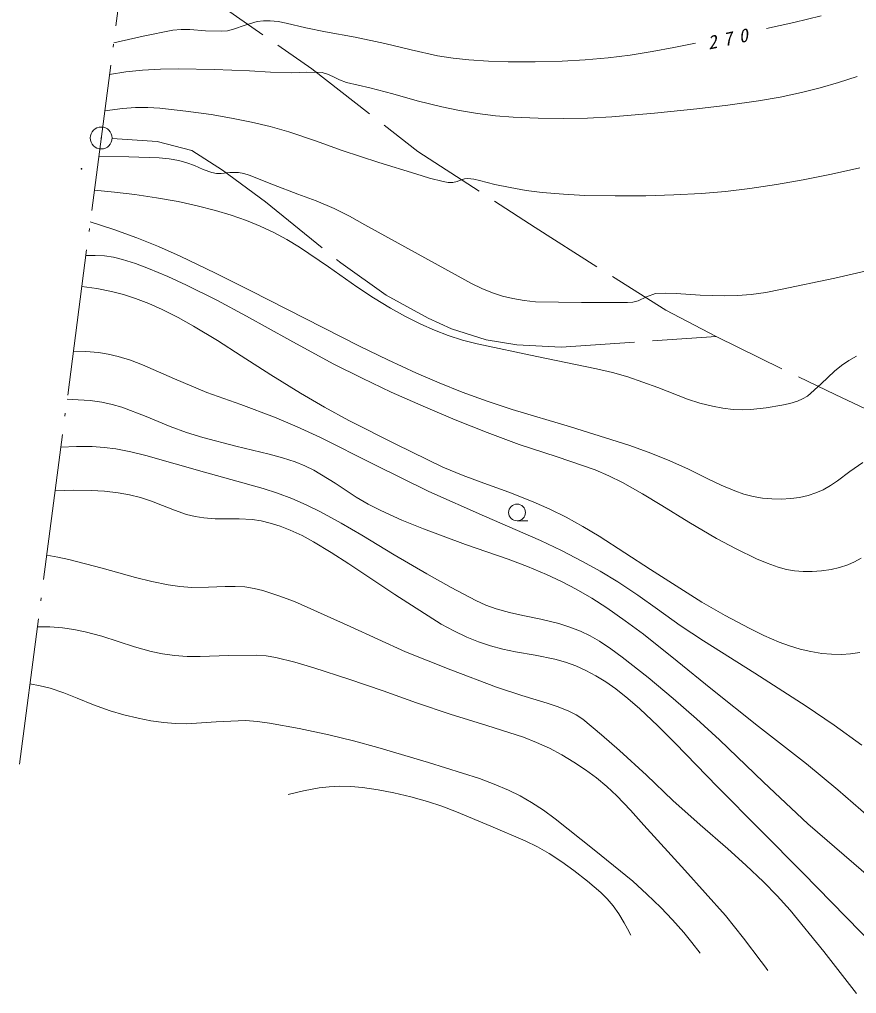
# Model space of a CAD drawing. Units: millimetres, scale not verified. Extents: x 60658 to 700658, y 3130 to 363130.
# Drawn here: x 258031 to 326634, y 222618 to 302433 of the extents above; entities that cross this region are included whole.
import ezdxf

# ---------------------------------------------------------------- set-up
doc = ezdxf.new("R2010")
doc.units = ezdxf.units.MM
doc.header["$LTSCALE"] = 1000
doc.linetypes.add('DASHED', pattern=[7.5, 6, -1.5])
doc.linetypes.add('LONG_DASHED_DOTTED', pattern=[15.25, 12, -1.5, 0.25, -1.5])
doc.layers.add('S-SUV', color=7, linetype='Continuous', lineweight=13)
doc.styles.add('ＭＳ ゴシック', font='')
doc.styles.get('ＭＳ ゴシック').set_extended_font_data('MS Gothic')

msp = doc.modelspace()

# ---------------------------------------------------------------- linework, layer by layer
at = {"layer": 'S-SUV', "linetype": 'LONG_DASHED_DOTTED'}
msp.add_line((258031, 241418), (269771, 331296), dxfattribs=at)
at = {"layer": 'S-SUV', "linetype": 'DASHED'}
for p, q in [((266899, 308887), (282004, 298388)), ((282004, 298388), (290673, 291615)), ((265631, 292670), (269320, 292448)), ((269320, 292448), (272164, 291703)), ((272164, 291703), (274670, 290077)), ((290673, 291615), (300291, 285384)), ((274670, 290077), (278193, 287504)), ((278193, 287504), (284356, 282491)), ((300291, 285384), (310993, 278611)), ((284356, 282491), (288081, 279850)), ((288081, 279850), (291536, 277953)), ((310993, 278611), (315125, 276443)), ((291536, 277953), (293432, 277073)), ((293432, 277073), (296277, 276192)), ((296277, 276192), (298783, 275786)), ((302441, 275583), (315125, 276443)), ((315125, 276443), (324878, 271702)), ((298783, 275786), (302441, 275583)), ((324878, 271702), (338205, 265423))]:
    msp.add_line(p, q, dxfattribs=at)
at = {"layer": 'S-SUV'}
for p, q in [((321491, 302182), (323729, 302739)), ((275578, 301628), (276535, 301973)), ((276535, 301973), (277514, 302262)), ((277514, 302262), (278038, 302326)), ((278038, 302326), (278574, 302331)), ((278574, 302331), (279226, 302260)), ((279226, 302260), (279883, 302127)), ((279883, 302127), (281489, 301739)), ((281489, 301739), (283100, 301411)), ((319247, 301686), (321491, 302182)), ((265751, 300517), (268168, 301063)), ((268168, 301063), (270600, 301551)), ((270600, 301551), (271287, 301605)), ((271287, 301605), (271992, 301599)), ((271992, 301599), (273280, 301501)), ((273280, 301501), (274561, 301465)), ((274561, 301465), (275070, 301516)), ((275070, 301516), (275578, 301628)), ((283100, 301411), (285533, 300974)), ((285533, 300974), (287962, 300476)), ((287962, 300476), (290123, 299938)), ((309875, 299809), (311654, 300138)), ((311654, 300138), (313440, 300492)), ((290123, 299938), (292295, 299460)), ((292295, 299460), (293566, 299258)), ((306267, 299281), (308070, 299514)), ((308070, 299514), (309875, 299809)), ((293566, 299258), (294856, 299115)), ((294856, 299115), (296463, 299005)), ((296463, 299005), (298086, 298955)), ((298086, 298955), (300302, 298952)), ((300302, 298952), (302513, 299009)), ((302513, 299009), (304388, 299115)), ((304388, 299115), (306267, 299281)), ((265414, 297937), (266755, 298140)), ((266755, 298140), (268104, 298284)), ((268104, 298284), (269589, 298363)), ((269589, 298363), (271078, 298382)), ((271078, 298382), (273988, 298330)), ((273988, 298330), (276894, 298217)), ((276894, 298217), (278603, 298104)), ((278603, 298104), (280319, 298051)), ((280319, 298051), (281592, 298103)), ((281592, 298103), (282849, 298093)), ((282849, 298093), (283288, 297958)), ((283288, 297958), (283716, 297764)), ((283716, 297764), (284269, 297493)), ((325152, 297259), (326697, 297774)), ((284269, 297493), (284840, 297281)), ((284840, 297281), (286734, 296836)), ((323645, 296820), (325152, 297259)), ((286734, 296836), (288624, 296329)), ((288624, 296329), (290625, 295774)), ((320372, 296069), (322123, 296439)), ((322123, 296439), (323645, 296820)), ((290625, 295774), (292644, 295276)), ((313544, 295116), (316075, 295407)), ((316075, 295407), (318609, 295758)), ((318609, 295758), (320372, 296069)), ((265229, 294973), (265022, 294939)), ((265427, 295004), (265229, 294973)), ((266485, 295141), (265427, 295004)), ((267535, 295216), (266485, 295141)), ((268540, 295221), (267535, 295216)), ((269546, 295166), (268540, 295221)), ((271658, 294931), (269546, 295166)), ((273748, 294639), (271658, 294931)), ((275401, 294360), (273748, 294639)), ((292644, 295276), (294101, 294970)), ((294101, 294970), (295578, 294721)), ((295578, 294721), (297036, 294549)), ((297036, 294549), (298502, 294437)), ((306588, 294449), (310064, 294752)), ((310064, 294752), (313544, 295116)), ((277038, 294023), (275401, 294360)), ((278574, 293653), (277038, 294023)), ((298502, 294437), (300542, 294351)), ((300542, 294351), (302593, 294326)), ((302593, 294326), (304592, 294357)), ((304592, 294357), (306588, 294449)), ((280094, 293225), (278574, 293653)), ((282291, 292484), (280094, 293225)), ((284469, 291686), (282291, 292484)), ((287485, 290704), (284469, 291686)), ((264535, 291211), (267000, 291188)), ((267000, 291188), (269489, 291105)), ((269489, 291105), (270296, 291017)), ((270296, 291017), (271102, 290868)), ((271102, 290868), (271741, 290693)), ((271741, 290693), (272367, 290458)), ((290526, 289778), (287485, 290704)), ((272367, 290458), (273076, 290141)), ((273076, 290141), (273800, 289884)), ((273800, 289884), (274174, 289819)), ((274174, 289819), (274555, 289814)), ((274555, 289814), (275263, 289884)), ((275263, 289884), (275971, 289893)), ((275971, 289893), (276409, 289820)), ((276409, 289820), (276847, 289685)), ((291634, 289440), (290526, 289778)), ((324597, 289752), (322272, 289286)), ((326908, 290277), (324597, 289752)), ((276847, 289685), (278841, 288870)), ((292769, 289156), (291634, 289440)), ((293172, 289087), (292769, 289156)), ((293559, 289080), (293172, 289087)), ((293903, 289161), (293559, 289080)), ((294235, 289305), (293903, 289161)), ((294507, 289388), (294235, 289305)), ((294788, 289410), (294507, 289388)), ((295256, 289349), (294788, 289410)), ((295721, 289227), (295256, 289349)), ((296995, 288912), (295721, 289227)), ((322272, 289286), (320085, 288903)), ((265832, 288290), (264175, 288452)), ((267486, 288095), (265832, 288290)), ((278841, 288870), (280838, 288118)), ((298246, 288665), (296995, 288912)), ((299550, 288431), (298246, 288665)), ((300859, 288257), (299550, 288431)), ((302614, 288107), (300859, 288257)), ((313926, 288170), (311652, 288052)), ((315906, 288345), (313926, 288170)), ((317881, 288579), (315906, 288345)), ((320085, 288903), (317881, 288579)), ((269274, 287831), (267486, 288095)), ((271046, 287508), (269274, 287831)), ((272584, 287175), (271046, 287508)), ((280838, 288118), (282347, 287559)), ((282347, 287559), (283830, 286944)), ((304359, 288018), (302614, 288107)), ((306864, 287976), (304359, 288018)), ((309373, 287993), (306864, 287976)), ((311652, 288052), (309373, 287993)), ((274109, 286783), (272584, 287175)), ((275384, 286396), (274109, 286783)), ((283830, 286944), (285085, 286309)), ((263836, 285863), (265756, 285234)), ((276629, 285956), (275384, 286396)), ((277767, 285490), (276629, 285956)), ((285085, 286309), (286324, 285614)), ((265756, 285234), (267654, 284548)), ((278882, 284968), (277767, 285490)), ((279951, 284401), (278882, 284968)), ((286324, 285614), (290695, 283213)), ((267654, 284548), (269432, 283828)), ((280990, 283782), (279951, 284401)), ((269432, 283828), (271188, 283051)), ((283355, 282177), (280990, 283782)), ((263474, 283089), (264239, 283105)), ((264239, 283105), (264999, 283061)), ((264999, 283061), (265737, 282947)), ((265737, 282947), (266477, 282771)), ((266477, 282771), (267553, 282431)), ((271188, 283051), (274104, 281658)), ((290695, 283213), (295066, 280793)), ((267553, 282431), (268619, 282031)), ((268619, 282031), (270187, 281373)), ((285690, 280521), (283355, 282177)), ((324846, 281246), (329263, 282247)), ((270187, 281373), (271725, 280662)), ((274104, 281658), (276993, 280211)), ((320406, 280301), (324846, 281246)), ((263143, 280553), (264360, 280384)), ((264360, 280384), (265565, 280155)), ((265565, 280155), (266560, 279897)), ((271725, 280662), (274197, 279420)), ((276993, 280211), (281436, 277943)), ((287049, 279621), (285690, 280521)), ((295066, 280793), (295920, 280382)), ((295920, 280382), (296797, 280028)), ((319198, 280070), (320406, 280301)), ((266560, 279897), (267541, 279580)), ((267541, 279580), (268646, 279155)), ((274197, 279420), (276646, 278121)), ((288431, 278778), (287049, 279621)), ((296797, 280028), (297616, 279767)), ((297616, 279767), (298454, 279563)), ((298454, 279563), (299383, 279401)), ((299383, 279401), (300320, 279299)), ((308309, 279282), (308743, 279376)), ((308743, 279376), (309434, 279709)), ((309434, 279709), (310150, 279986)), ((310150, 279986), (311004, 280014)), ((311004, 280014), (311865, 279982)), ((311865, 279982), (313816, 279854)), ((313816, 279854), (315776, 279785)), ((315776, 279785), (316883, 279812)), ((316883, 279812), (317994, 279900)), ((317994, 279900), (319198, 280070)), ((268646, 279155), (269738, 278670)), ((269738, 278670), (271038, 278019)), ((289672, 278089), (288431, 278778)), ((300320, 279299), (304088, 279242)), ((304088, 279242), (307859, 279246)), ((307859, 279246), (308309, 279282)), ((271038, 278019), (272306, 277316)), ((276646, 278121), (280177, 276144)), ((281436, 277943), (285894, 275674)), ((290934, 277457), (289672, 278089)), ((272306, 277316), (274272, 276126)), ((292033, 276973), (290934, 277457)), ((293154, 276546), (292033, 276973)), ((294343, 276164), (293154, 276546)), ((295540, 275844), (294343, 276164)), ((274272, 276126), (276206, 274884)), ((280177, 276144), (283737, 274220)), ((285894, 275674), (288211, 274535)), ((300433, 274811), (295540, 275844)), ((262451, 275258), (263479, 275232)), ((263479, 275232), (264500, 275145)), ((264500, 275145), (265313, 275012)), ((265313, 275012), (266128, 274817)), ((266128, 274817), (267120, 274507)), ((276206, 274884), (278627, 273315)), ((305317, 273806), (300433, 274811)), ((326635, 274832), (326006, 274484)), ((267120, 274507), (268105, 274137)), ((268105, 274137), (270742, 272976)), ((283737, 274220), (286107, 273036)), ((288211, 274535), (290562, 273446)), ((306622, 273507), (305317, 273806)), ((325401, 274068), (324832, 273604)), ((326006, 274484), (325401, 274068)), ((270742, 272976), (273398, 271873)), ((278627, 273315), (281076, 271800)), ((286107, 273036), (288503, 271905)), ((290562, 273446), (292425, 272646)), ((307900, 273152), (306622, 273507)), ((310344, 272272), (307900, 273152)), ((324832, 273604), (323748, 272573)), ((292425, 272646), (294320, 271898)), ((312784, 271329), (310344, 272272)), ((323748, 272573), (322612, 271578)), ((273398, 271873), (276168, 270893)), ((281076, 271800), (283026, 270663)), ((288503, 271905), (291111, 270734)), ((294320, 271898), (296358, 271159)), ((322612, 271578), (322216, 271335)), ((262398, 271297), (261935, 271307)), ((262849, 271279), (262398, 271297)), ((263833, 271203), (262849, 271279)), ((264794, 271069), (263833, 271203)), ((265615, 270895), (264794, 271069)), ((266423, 270663), (265615, 270895)), ((268409, 269903), (266423, 270663)), ((276168, 270893), (278927, 269853)), ((283026, 270663), (285014, 269575)), ((291111, 270734), (293741, 269619)), ((296358, 271159), (298417, 270477)), ((313798, 271003), (312784, 271329)), ((314819, 270739), (313798, 271003)), ((315674, 270575), (314819, 270739)), ((316536, 270471), (315674, 270575)), ((319233, 270615), (317963, 270467)), ((320505, 270825), (319233, 270615)), ((321163, 270958), (320505, 270825)), ((321794, 271147), (321163, 270958)), ((322216, 271335), (321794, 271147)), ((270387, 269082), (268409, 269903)), ((278927, 269853), (280797, 269061)), ((298417, 270477), (303200, 269043)), ((317252, 270439), (316536, 270471)), ((317963, 270467), (317252, 270439)), ((271715, 268600), (270387, 269082)), ((280797, 269061), (282651, 268210)), ((285014, 269575), (288865, 267629)), ((293741, 269619), (296349, 268582)), ((303200, 269043), (307970, 267556)), ((273058, 268176), (271715, 268600)), ((282651, 268210), (287100, 265957)), ((296349, 268582), (298981, 267601)), ((261424, 267393), (262704, 267444)), ((262704, 267444), (263979, 267435)), ((263979, 267435), (264962, 267368)), ((275771, 267464), (273058, 268176)), ((278492, 266811), (275771, 267464)), ((288865, 267629), (292741, 265738)), ((298981, 267601), (302113, 266591)), ((307970, 267556), (309566, 266982)), ((264962, 267368), (265940, 267242)), ((265940, 267242), (267168, 267009)), ((267168, 267009), (268388, 266717)), ((268388, 266717), (273185, 265339)), ((279576, 266522), (278492, 266811)), ((302113, 266591), (305219, 265526)), ((309566, 266982), (311151, 266347)), ((280639, 266176), (279576, 266522)), ((281412, 265861), (280639, 266176)), ((282149, 265496), (281412, 265861)), ((287100, 265957), (291581, 263750)), ((311151, 266347), (312805, 265600)), ((326088, 265405), (327141, 266131)), ((273185, 265339), (277997, 263988)), ((283894, 264428), (282149, 265496)), ((292741, 265738), (294402, 265059)), ((294402, 265059), (296097, 264432)), ((305219, 265526), (306345, 265034)), ((306345, 265034), (307456, 264481)), ((312805, 265600), (314441, 264794)), ((325084, 264640), (326088, 265405)), ((285616, 263303), (283894, 264428)), ((296097, 264432), (298127, 263694)), ((307456, 264481), (309083, 263573)), ((314441, 264794), (315533, 264272)), ((315533, 264272), (316657, 263802)), ((323897, 263895), (324501, 264239)), ((324501, 264239), (325084, 264640)), ((260956, 263811), (262424, 263855)), ((262424, 263855), (263903, 263839)), ((263903, 263839), (265013, 263772)), ((265013, 263772), (266128, 263644)), ((266128, 263644), (267046, 263483)), ((267046, 263483), (267958, 263261)), ((277997, 263988), (279186, 263614)), ((279186, 263614), (280355, 263183)), ((291581, 263750), (296147, 261743)), ((298127, 263694), (300135, 262901)), ((309083, 263573), (310685, 262610)), ((316657, 263802), (317398, 263549)), ((317398, 263549), (318161, 263353)), ((321951, 263275), (322660, 263435)), ((322660, 263435), (323291, 263638)), ((323291, 263638), (323897, 263895)), ((267958, 263261), (268860, 262969)), ((268860, 262969), (269751, 262617)), ((269751, 262617), (270724, 262223)), ((280355, 263183), (281537, 262670)), ((281537, 262670), (282695, 262101)), ((286620, 262721), (285616, 263303)), ((287644, 262198), (286620, 262721)), ((300135, 262901), (301496, 262297)), ((310685, 262610), (312898, 261230)), ((318161, 263353), (318920, 263219)), ((318920, 263219), (319699, 263143)), ((319699, 263143), (320464, 263129)), ((320464, 263129), (321240, 263175)), ((321240, 263175), (321951, 263275)), ((270724, 262223), (271725, 261883)), ((271725, 261883), (272433, 261706)), ((282695, 262101), (284409, 261165)), ((289377, 261419), (287644, 262198)), ((301496, 262297), (302831, 261639)), ((272433, 261706), (273154, 261587)), ((273154, 261587), (274059, 261518)), ((274059, 261518), (274969, 261509)), ((274969, 261509), (276030, 261511)), ((276030, 261511), (277095, 261452)), ((277095, 261452), (277834, 261341)), ((277834, 261341), (278565, 261170)), ((278565, 261170), (279398, 260907)), ((284409, 261165), (286089, 260179)), ((291134, 260696), (289377, 261419)), ((296147, 261743), (300724, 259735)), ((298812, 261352), (299707, 261352)), ((302831, 261639), (304200, 260895)), ((312898, 261230), (315149, 259898)), ((279398, 260907), (280213, 260587)), ((280213, 260587), (281188, 260138)), ((294597, 259422), (291134, 260696)), ((304200, 260895), (305549, 260093)), ((281188, 260138), (282132, 259638)), ((282132, 259638), (283586, 258758)), ((286089, 260179), (288740, 258563)), ((298077, 258205), (294597, 259422)), ((300724, 259735), (302456, 258912)), ((305549, 260093), (309738, 257373)), ((315149, 259898), (316776, 259048)), ((283586, 258758), (285019, 257819)), ((302456, 258912), (304170, 258030)), ((316776, 259048), (318442, 258245)), ((261169, 258370), (260269, 258550)), ((262066, 258178), (261169, 258370)), ((264810, 257476), (262066, 258178)), ((285019, 257819), (288785, 255326)), ((288740, 258563), (291424, 256998)), ((299657, 257610), (298077, 258205)), ((304170, 258030), (305628, 257215)), ((318442, 258245), (319317, 257870)), ((319317, 257870), (320220, 257548)), ((325922, 257758), (326479, 258000)), ((326479, 258000), (327007, 258296)), ((267543, 256716), (264810, 257476)), ((301214, 256958), (299657, 257610)), ((305628, 257215), (307065, 256343)), ((309738, 257373), (313958, 254698)), ((320220, 257548), (320885, 257367)), ((320885, 257367), (321562, 257246)), ((321562, 257246), (322268, 257187)), ((322268, 257187), (322991, 257187)), ((322991, 257187), (323776, 257251)), ((323776, 257251), (324557, 257374)), ((324557, 257374), (325245, 257536)), ((325245, 257536), (325922, 257758)), ((268883, 256384), (267543, 256716)), ((270227, 256112), (268883, 256384)), ((291424, 256998), (293406, 255882)), ((302452, 256378), (301214, 256958)), ((303665, 255743), (302452, 256378)), ((307065, 256343), (308706, 255255)), ((271187, 255975), (270227, 256112)), ((272152, 255897), (271187, 255975)), ((273523, 255904), (272152, 255897)), ((274895, 255971), (273523, 255904)), ((275712, 255981), (274895, 255971)), ((276514, 255932), (275712, 255981)), ((277260, 255813), (276514, 255932)), ((277989, 255636), (277260, 255813)), ((279300, 255209), (277989, 255636)), ((293406, 255882), (295427, 254814)), ((304935, 255003), (303665, 255743)), ((280576, 254730), (279300, 255209)), ((285136, 252695), (280576, 254730)), ((288785, 255326), (292593, 252878)), ((295427, 254814), (296257, 254452)), ((306166, 254215), (304935, 255003)), ((308706, 255255), (310320, 254111)), ((313958, 254698), (315873, 253604)), ((296257, 254452), (297108, 254148)), ((297108, 254148), (298188, 253847)), ((298188, 253847), (299299, 253600)), ((307686, 253159), (306166, 254215)), ((310320, 254111), (312186, 252788)), ((299299, 253600), (300772, 253297)), ((300772, 253297), (302233, 252934)), ((309162, 252060), (307686, 253159)), ((315873, 253604), (317831, 252554)), ((259501, 252670), (260531, 252660)), ((260531, 252660), (261564, 252589)), ((261564, 252589), (262490, 252455)), ((262490, 252455), (263409, 252261)), ((263409, 252261), (264774, 251887)), ((289665, 250616), (285136, 252695)), ((292593, 252878), (293634, 252324)), ((293634, 252324), (294704, 251821)), ((302233, 252934), (303129, 252646)), ((303129, 252646), (304012, 252298)), ((304012, 252298), (304804, 251920)), ((312186, 252788), (314085, 251515)), ((317831, 252554), (319039, 251960)), ((264774, 251887), (266133, 251452)), ((266133, 251452), (267468, 251021)), ((294704, 251821), (295663, 251438)), ((295663, 251438), (296642, 251111)), ((304804, 251920), (305567, 251490)), ((305567, 251490), (306511, 250868)), ((311945, 249859), (309162, 252060)), ((314085, 251515), (318304, 248862)), ((319039, 251960), (320283, 251416)), ((267468, 251021), (268812, 250650)), ((268812, 250650), (269765, 250455)), ((296642, 251111), (297658, 250842)), ((297658, 250842), (298696, 250630)), ((298696, 250630), (300302, 250357)), ((306511, 250868), (307432, 250189)), ((320283, 251416), (321146, 251095)), ((321146, 251095), (322025, 250833)), ((322025, 250833), (322891, 250634)), ((322891, 250634), (323781, 250491)), ((269765, 250455), (270740, 250318)), ((270740, 250318), (271786, 250241)), ((271786, 250241), (272849, 250224)), ((272849, 250224), (275161, 250321)), ((275161, 250321), (277456, 250356)), ((277456, 250356), (278247, 250285)), ((278247, 250285), (279031, 250155)), ((279031, 250155), (280602, 249758)), ((293386, 249138), (289665, 250616)), ((300302, 250357), (301908, 250022)), ((301908, 250022), (302774, 249768)), ((307432, 250189), (309548, 248512)), ((314690, 247610), (311945, 249859)), ((323781, 250491), (324583, 250417)), ((324583, 250417), (325399, 250403)), ((325399, 250403), (326154, 250446)), ((326154, 250446), (326910, 250550)), ((280602, 249758), (282169, 249300)), ((282169, 249300), (285014, 248390)), ((297130, 247715), (293386, 249138)), ((302774, 249768), (303621, 249456)), ((303621, 249456), (304454, 249085)), ((304454, 249085), (305268, 248656)), ((285014, 248390), (287846, 247422)), ((305268, 248656), (306094, 248149)), ((309548, 248512), (311615, 246797)), ((318304, 248862), (322512, 246172)), ((258889, 247987), (259718, 247839)), ((259718, 247839), (260543, 247629)), ((260543, 247629), (261655, 247254)), ((299196, 247036), (297130, 247715)), ((306094, 248149), (306896, 247586)), ((306896, 247586), (307903, 246791)), ((318607, 244508), (314690, 247610)), ((261655, 247254), (262762, 246816)), ((262762, 246816), (264102, 246276)), ((287846, 247422), (290580, 246431)), ((301277, 246417), (299196, 247036)), ((307903, 246791), (308881, 245942)), ((311615, 246797), (313530, 245120)), ((264102, 246276), (265459, 245793)), ((290580, 246431), (293334, 245496)), ((302183, 246111), (301277, 246417)), ((303056, 245754), (302183, 246111)), ((308881, 245942), (310350, 244566)), ((322512, 246172), (324807, 244596)), ((265459, 245793), (266597, 245455)), ((266597, 245455), (267760, 245172)), ((267760, 245172), (268800, 244963)), ((293334, 245496), (296343, 244590)), ((303651, 245451), (303056, 245754)), ((304214, 245096), (303651, 245451)), ((305732, 243828), (304214, 245096)), ((313530, 245120), (315411, 243392)), ((268800, 244963), (269850, 244813)), ((269850, 244813), (270796, 244736)), ((270796, 244736), (271745, 244719)), ((271745, 244719), (274151, 244878)), ((274151, 244878), (276551, 244978)), ((276551, 244978), (277545, 244911)), ((277545, 244911), (278536, 244784)), ((278536, 244784), (280962, 244323)), ((280962, 244323), (283379, 243803)), ((296343, 244590), (299338, 243625)), ((310350, 244566), (311780, 243143)), ((322544, 241450), (318607, 244508)), ((324807, 244596), (327076, 242964)), ((283379, 243803), (285399, 243315)), ((299338, 243625), (300407, 243199)), ((307206, 242518), (305732, 243828)), ((285399, 243315), (287403, 242770)), ((287403, 242770), (291567, 241535)), ((300407, 243199), (301464, 242712)), ((301464, 242712), (302478, 242179)), ((311780, 243143), (315250, 239563)), ((315411, 243392), (319005, 239941)), ((302478, 242179), (303472, 241589)), ((309415, 240498), (307206, 242518)), ((291567, 241535), (295723, 240240)), ((303472, 241589), (304416, 240958)), ((325105, 239310), (322544, 241450)), ((304416, 240958), (305325, 240280)), ((305325, 240280), (306170, 239574)), ((311579, 238438), (309415, 240498)), ((281305, 239220), (282580, 239467)), ((282580, 239467), (283400, 239564)), ((283400, 239564), (284226, 239601)), ((284226, 239601), (285184, 239577)), ((285184, 239577), (286144, 239492)), ((286144, 239492), (287430, 239304)), ((295723, 240240), (296932, 239784)), ((296932, 239784), (298118, 239273)), ((306170, 239574), (306980, 238819)), ((315250, 239563), (318757, 236011)), ((319005, 239941), (322646, 236521)), ((280045, 238916), (281305, 239220)), ((287430, 239304), (288713, 239056)), ((288713, 239056), (290097, 238729)), ((290097, 238729), (291463, 238346)), ((298118, 239273), (299067, 238804)), ((299067, 238804), (299994, 238278)), ((306980, 238819), (308116, 237641)), ((327629, 237122), (325105, 239310)), ((291463, 238346), (292660, 237957)), ((292660, 237957), (293838, 237512)), ((299994, 238278), (300976, 237632)), ((313816, 236429), (311579, 238438)), ((293838, 237512), (296675, 236342)), ((300976, 237632), (301925, 236935)), ((308116, 237641), (309211, 236419)), ((296675, 236342), (299489, 235117)), ((301925, 236935), (305126, 234397)), ((309211, 236419), (312570, 232729)), ((316088, 234470), (313816, 236429)), ((322646, 236521), (326413, 233260)), ((318757, 236011), (322270, 232474)), ((299489, 235117), (300482, 234627)), ((300482, 234627), (301445, 234085)), ((301445, 234085), (302472, 233417)), ((305126, 234397), (308289, 231812)), ((317572, 233142), (316088, 234470)), ((302472, 233417), (303468, 232698)), ((319008, 231778), (317572, 233142)), ((326413, 233260), (330206, 230014)), ((303468, 232698), (304597, 231814)), ((312570, 232729), (315892, 229005)), ((322270, 232474), (325771, 228908)), ((304597, 231814), (305689, 230885)), ((308289, 231812), (309459, 230767)), ((320128, 230636), (319008, 231778)), ((305689, 230885), (306208, 230365)), ((309459, 230767), (310596, 229671)), ((306208, 230365), (306680, 229808)), ((321196, 229461), (320128, 230636)), ((306680, 229808), (307163, 229135)), ((307163, 229135), (307600, 228423)), ((310596, 229671), (311555, 228666)), ((323944, 226052), (321196, 229461)), ((307600, 228423), (307873, 227923)), ((311555, 228666), (312468, 227622)), ((315892, 229005), (317376, 227148)), ((325771, 228908), (328247, 226367)), ((307873, 227923), (308135, 227401)), ((312468, 227622), (313148, 226787)), ((313148, 226787), (313809, 225934)), ((317376, 227148), (318815, 225250)), ((326634, 222618), (323944, 226052)), ((318815, 225250), (319096, 224873)), ((319096, 224873), (319376, 224495))]:
    msp.add_line(p, q, dxfattribs=at)
for centre, radius in [((264733, 292724), 896), ((264733, 292724), 27), ((263108, 290192), 31.2), ((263108, 290192), 25), ((263108, 290192), 18.8), ((263108, 290192), 12.5), ((263108, 290192), 6.2), ((298812, 262040), 688)]:
    msp.add_circle(centre, radius, dxfattribs=at)

# ---------------------------------------------------------------- texts
at = {"layer": 'S-SUV', "insert": (314542, 299946), "char_height": 1100, "attachment_point": 7, "rotation": 11.7, "style": 'ＭＳ ゴシック'}
msp.add_mtext('\\T1.73;\\Q15;270', dxfattribs=at)

doc.saveas('drawing.dxf')
